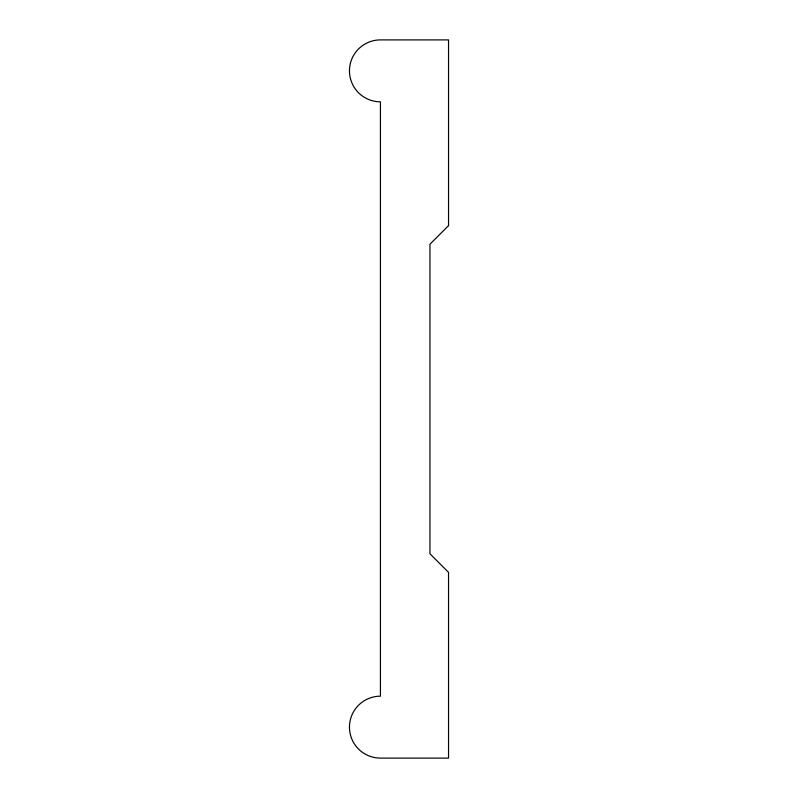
<?xml version="1.0" encoding="UTF-8"?>
<svg xmlns="http://www.w3.org/2000/svg" width="798" height="798" viewBox="0 0 798 798"><rect width="100%" height="100%" fill="white"/><g stroke="black" fill="none" stroke-linecap="round" stroke-linejoin="round"><path stroke-width="1.2" d="M448.536 225.644L429.952 244.218L429.952 553.782L448.536 572.356L448.536 758.1L380.427 758.1A30.952 30.952 0 0 1 349.464 727.148A30.952 30.952 0 0 1 380.427 696.185L380.427 101.815A30.952 30.952 0 0 1 349.464 70.852A30.952 30.952 0 0 1 380.427 39.9L448.536 39.9L448.536 225.644"/></g></svg>
